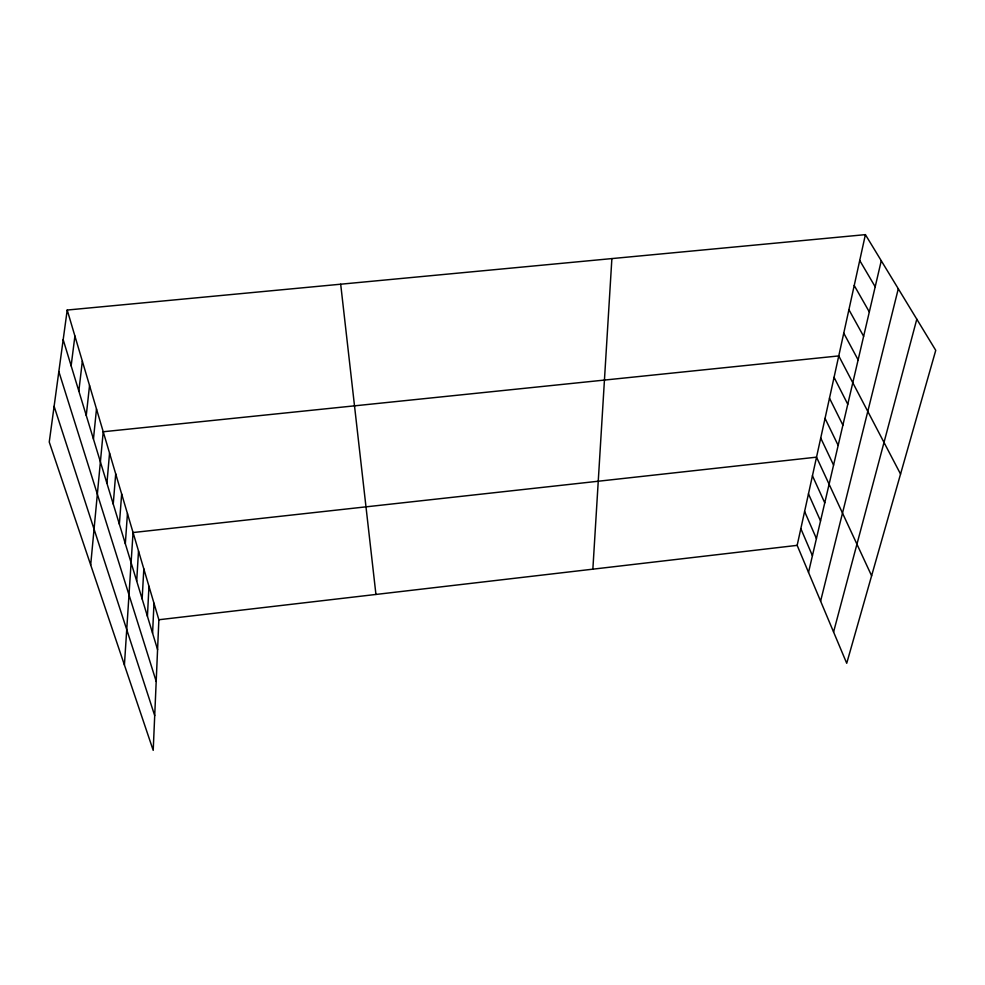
<?xml version="1.0" encoding="UTF-8"?>
<svg xmlns="http://www.w3.org/2000/svg" width="985" height="985" viewBox="0 0 985 985"><rect width="100%" height="100%" fill="white"/><g stroke="black" fill="none" stroke-linecap="round" stroke-linejoin="round"><path stroke-width="1.48" d="M67.214 310.041L158.868 619.75L153.204 750.361L49.25 442.043L67.214 310.041L865.396 234.639L935.75 350.352L846.718 663.287L797.161 545.358L865.396 234.639M152.577 633.183L153.992 603.263M147.43 616.302L148.969 586.309M142.148 598.929L143.822 568.899M136.693 581.064L138.516 550.972M592.859 569.17L611.882 258.587M124.418 665.01L133.061 532.54L816.528 457.163L871.614 575.794M125.329 543.708L127.447 513.567M119.37 524.18L121.66 494.027M113.238 504.049L115.701 473.896M106.922 483.278L109.557 453.149M90.682 564.947L103.228 431.75L838.764 355.917L900.549 474.068M93.452 439.051L96.493 408.997M86.261 415.473L89.536 385.492M78.837 391.07L82.346 361.187M71.142 365.817L74.909 336.045M808.525 572.396L881.267 260.742M820.603 601.133L898.295 288.765M833.569 632.013L916.801 319.189M158.868 619.75L797.161 545.358M859.72 260.471L875.185 286.758M854.229 285.478L869.312 311.925M848.91 309.696L863.623 336.291M843.763 333.164L858.12 359.882M834.061 377.341L847.765 404.244M829.481 398.162L842.889 425.126M825.048 418.379L838.161 445.392M820.727 438.042L833.569 465.092M812.44 475.755L824.753 502.842M808.463 493.854L820.53 520.942M804.597 511.486L816.417 538.561M800.83 528.637L812.416 555.7M54.113 406.325L154.707 715.615M58.841 371.567L156.196 681.386M63.175 339.665L157.575 649.595M340.687 284.209L375.938 594.447"/></g></svg>
